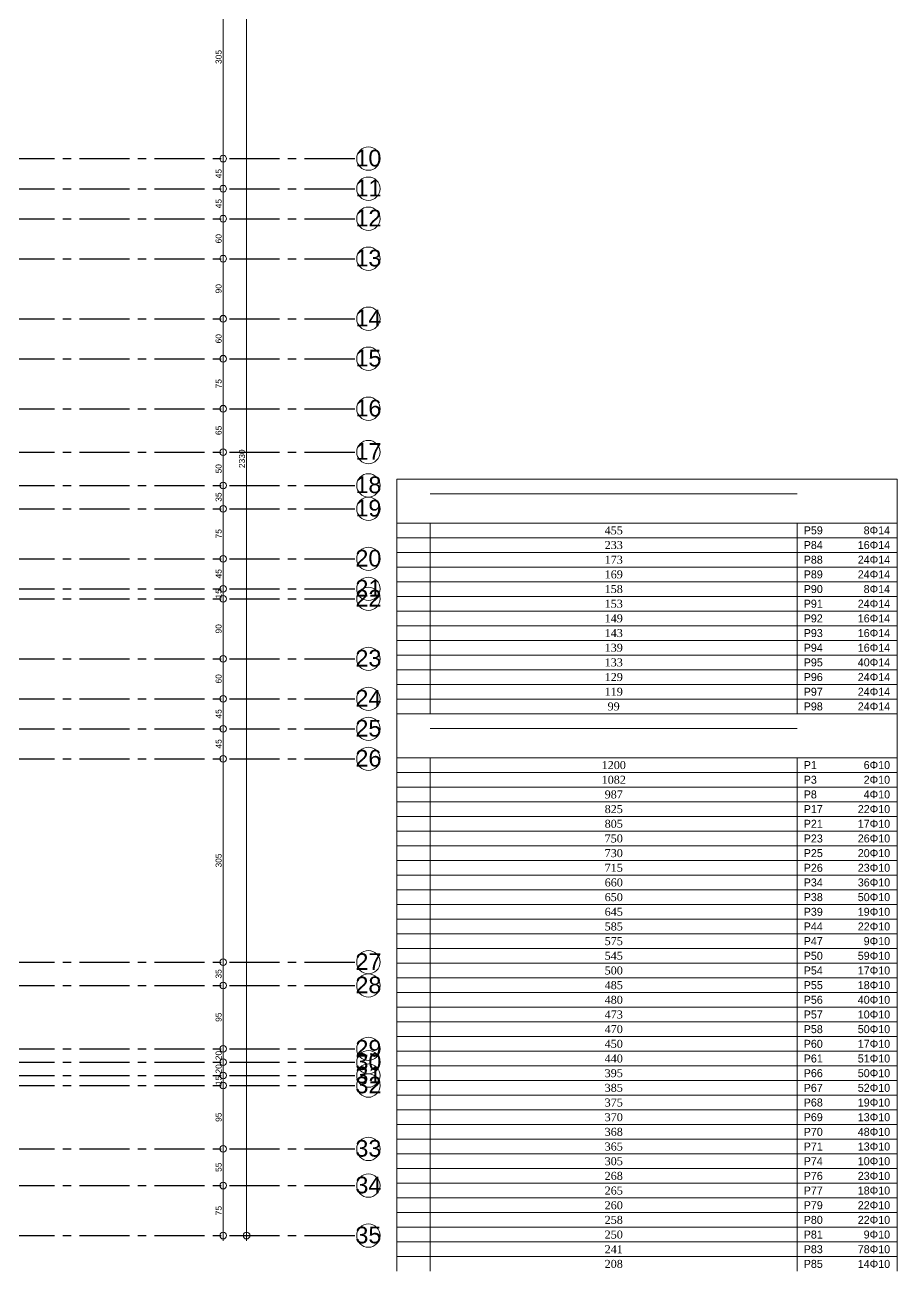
# Model space of a CAD drawing. Header units: millimetres. Extents: x 2232 to 85269, y -3593 to 5869.
# Drawn here: x 64335 to 65643, y 2897 to 4759 of the extents above; entities that cross this region are included whole.
import ezdxf

# ---------------------------------------------------------------- set-up
doc = ezdxf.new("R2010")
doc.units = ezdxf.units.MM
doc.linetypes.add('CENTER2', pattern=[112.5, 75, -12.5, 12.5, -12.5])
doc.linetypes.add('DASHDOT2', pattern=[12.7, 6.35, -3.175, 0, -3.175])
doc.layers.add('aks', color=251, linetype='DASHDOT2', lineweight=35)
for name, color, linetype in [('Donatı Metraj Tablosu', 7, 'Continuous'), ('Standart', 7, 'Continuous'), ('Ölçülendirme', 7, 'Continuous')]:
    doc.layers.add(name, color=color, linetype=linetype)
doc.styles.add('arial_1_18', font='arial.ttf', dxfattribs={"height": 0.2})
doc.styles.add('symbol_1_18', font='symbol.ttf', dxfattribs={"height": 0.2})
doc.styles.add('times new roman_1_18', font='times.ttf', dxfattribs={"height": 0.2})

# ---------------------------------------------------------------- blocks, each defined once
blk = doc.blocks.new('IDE612Entity5270')
at = {"layer": 'aks', "color": 251, "linetype": 'CENTER2', "lineweight": -3}
blk.add_lwpolyline([(3260, 1240), (3788, 1240)], dxfattribs=at)
blk = doc.blocks.new('IDE612Entity5274')
at = {"layer": 'aks', "color": 30, "linetype": 'Continuous', "lineweight": 5}
blk.add_circle((3805.5, 1240), 17.5, dxfattribs=at)
blk = doc.blocks.new('IDE612Entity5275')
at = {"layer": 'aks', "color": 1, "linetype": 'Continuous', "lineweight": 5, "style": 'arial_1_18'}
blk.add_text('16', height=25, dxfattribs=at).set_placement((3786.1, 1228.4))
blk = doc.blocks.new('IDE612Entity5277')
at = {"layer": 'aks', "color": 251, "linetype": 'CENTER2', "lineweight": -3}
blk.add_lwpolyline([(3260, 1090), (3788, 1090)], dxfattribs=at)
blk = doc.blocks.new('IDE612Entity5281')
at = {"layer": 'aks', "color": 30, "linetype": 'Continuous', "lineweight": 5}
blk.add_circle((3805.5, 1090), 17.5, dxfattribs=at)
blk = doc.blocks.new('IDE612Entity5282')
at = {"layer": 'aks', "color": 1, "linetype": 'Continuous', "lineweight": 5, "style": 'arial_1_18'}
blk.add_text('19', height=25, dxfattribs=at).set_placement((3786.1, 1078.4))
blk = doc.blocks.new('IDE612Entity5284')
at = {"layer": 'aks', "color": 251, "linetype": 'CENTER2', "lineweight": -3}
blk.add_lwpolyline([(3260, 865), (3788, 865)], dxfattribs=at)
blk = doc.blocks.new('IDE612Entity5288')
at = {"layer": 'aks', "color": 30, "linetype": 'Continuous', "lineweight": 5}
blk.add_circle((3805.5, 865), 17.5, dxfattribs=at)
blk = doc.blocks.new('IDE612Entity5289')
at = {"layer": 'aks', "color": 1, "linetype": 'Continuous', "lineweight": 5, "style": 'arial_1_18'}
blk.add_text('23', height=25, dxfattribs=at).set_placement((3786.1, 853.4))
blk = doc.blocks.new('IDE612Entity5291')
at = {"layer": 'aks', "color": 251, "linetype": 'CENTER2', "lineweight": -3}
blk.add_lwpolyline([(3260, 715), (3788, 715)], dxfattribs=at)
blk = doc.blocks.new('IDE612Entity5295')
at = {"layer": 'aks', "color": 30, "linetype": 'Continuous', "lineweight": 5}
blk.add_circle((3805.5, 715), 17.5, dxfattribs=at)
blk = doc.blocks.new('IDE612Entity5296')
at = {"layer": 'aks', "color": 1, "linetype": 'Continuous', "lineweight": 5, "style": 'arial_1_18'}
blk.add_text('26', height=25, dxfattribs=at).set_placement((3786.1, 703.4))
blk = doc.blocks.new('IDE612Entity5298')
at = {"layer": 'aks', "color": 251, "linetype": 'CENTER2', "lineweight": -3}
blk.add_lwpolyline([(3260, 970), (3788, 970)], dxfattribs=at)
blk = doc.blocks.new('IDE612Entity5302')
at = {"layer": 'aks', "color": 30, "linetype": 'Continuous', "lineweight": 5}
blk.add_circle((3805.5, 970), 17.5, dxfattribs=at)
blk = doc.blocks.new('IDE612Entity5303')
at = {"layer": 'aks', "color": 1, "linetype": 'Continuous', "lineweight": 5, "style": 'arial_1_18'}
blk.add_text('21', height=25, dxfattribs=at).set_placement((3786.1, 958.4))
blk = doc.blocks.new('IDE612Entity5305')
at = {"layer": 'aks', "color": 251, "linetype": 'CENTER2', "lineweight": -3}
blk.add_lwpolyline([(3260, 1125), (3788, 1125)], dxfattribs=at)
blk = doc.blocks.new('IDE612Entity5309')
at = {"layer": 'aks', "color": 30, "linetype": 'Continuous', "lineweight": 5}
blk.add_circle((3805.5, 1125), 17.5, dxfattribs=at)
blk = doc.blocks.new('IDE612Entity5310')
at = {"layer": 'aks', "color": 1, "linetype": 'Continuous', "lineweight": 5, "style": 'arial_1_18'}
blk.add_text('18', height=25, dxfattribs=at).set_placement((3786.1, 1113.4))
blk = doc.blocks.new('IDE612Entity5312')
at = {"layer": 'aks', "color": 251, "linetype": 'CENTER2', "lineweight": -3}
blk.add_lwpolyline([(3260, 1015), (3788, 1015)], dxfattribs=at)
blk = doc.blocks.new('IDE612Entity5316')
at = {"layer": 'aks', "color": 30, "linetype": 'Continuous', "lineweight": 5}
blk.add_circle((3805.5, 1015), 17.5, dxfattribs=at)
blk = doc.blocks.new('IDE612Entity5317')
at = {"layer": 'aks', "color": 1, "linetype": 'Continuous', "lineweight": 5, "style": 'arial_1_18'}
blk.add_text('20', height=25, dxfattribs=at).set_placement((3786.1, 1003.4))
blk = doc.blocks.new('IDE612Entity5319')
at = {"layer": 'aks', "color": 251, "linetype": 'CENTER2', "lineweight": -3}
blk.add_lwpolyline([(3260, 760), (3788, 760)], dxfattribs=at)
blk = doc.blocks.new('IDE612Entity5323')
at = {"layer": 'aks', "color": 30, "linetype": 'Continuous', "lineweight": 5}
blk.add_circle((3805.5, 760), 17.5, dxfattribs=at)
blk = doc.blocks.new('IDE612Entity5324')
at = {"layer": 'aks', "color": 1, "linetype": 'Continuous', "lineweight": 5, "style": 'arial_1_18'}
blk.add_text('25', height=25, dxfattribs=at).set_placement((3786.1, 748.4))
blk = doc.blocks.new('IDE612Entity5340')
at = {"layer": 'aks', "color": 251, "linetype": 'CENTER2', "lineweight": -3}
blk.add_lwpolyline([(3260, 955), (3788, 955)], dxfattribs=at)
blk = doc.blocks.new('IDE612Entity5344')
at = {"layer": 'aks', "color": 30, "linetype": 'Continuous', "lineweight": 5}
blk.add_circle((3805.5, 955), 17.5, dxfattribs=at)
blk = doc.blocks.new('IDE612Entity5345')
at = {"layer": 'aks', "color": 1, "linetype": 'Continuous', "lineweight": 5, "style": 'arial_1_18'}
blk.add_text('22', height=25, dxfattribs=at).set_placement((3786.1, 943.4))
blk = doc.blocks.new('IDE612Entity5347')
at = {"layer": 'aks', "color": 251, "linetype": 'CENTER2', "lineweight": -3}
blk.add_lwpolyline([(3260, 805), (3788, 805)], dxfattribs=at)
blk = doc.blocks.new('IDE612Entity5351')
at = {"layer": 'aks', "color": 30, "linetype": 'Continuous', "lineweight": 5}
blk.add_circle((3805.5, 805), 17.5, dxfattribs=at)
blk = doc.blocks.new('IDE612Entity5352')
at = {"layer": 'aks', "color": 1, "linetype": 'Continuous', "lineweight": 5, "style": 'arial_1_18'}
blk.add_text('24', height=25, dxfattribs=at).set_placement((3786.1, 793.4))
blk = doc.blocks.new('IDE612Entity5354')
at = {"layer": 'aks', "color": 251, "linetype": 'CENTER2', "lineweight": -3}
blk.add_lwpolyline([(3260, 410), (3788, 410)], dxfattribs=at)
blk = doc.blocks.new('IDE612Entity5358')
at = {"layer": 'aks', "color": 30, "linetype": 'Continuous', "lineweight": 5}
blk.add_circle((3805.5, 410), 17.5, dxfattribs=at)
blk = doc.blocks.new('IDE612Entity5359')
at = {"layer": 'aks', "color": 1, "linetype": 'Continuous', "lineweight": 5, "style": 'arial_1_18'}
blk.add_text('27', height=25, dxfattribs=at).set_placement((3786.1, 398.4))
blk = doc.blocks.new('IDE612Entity5361')
at = {"layer": 'aks', "color": 251, "linetype": 'CENTER2', "lineweight": -3}
blk.add_lwpolyline([(3260, 260), (3788, 260)], dxfattribs=at)
blk = doc.blocks.new('IDE612Entity5365')
at = {"layer": 'aks', "color": 30, "linetype": 'Continuous', "lineweight": 5}
blk.add_circle((3805.5, 260), 17.5, dxfattribs=at)
blk = doc.blocks.new('IDE612Entity5366')
at = {"layer": 'aks', "color": 1, "linetype": 'Continuous', "lineweight": 5, "style": 'arial_1_18'}
blk.add_text('30', height=25, dxfattribs=at).set_placement((3786.1, 248.4))
blk = doc.blocks.new('IDE612Entity5368')
at = {"layer": 'aks', "color": 251, "linetype": 'CENTER2', "lineweight": -3}
blk.add_lwpolyline([(3260, 280), (3788, 280)], dxfattribs=at)
blk = doc.blocks.new('IDE612Entity5372')
at = {"layer": 'aks', "color": 30, "linetype": 'Continuous', "lineweight": 5}
blk.add_circle((3805.5, 280), 17.5, dxfattribs=at)
blk = doc.blocks.new('IDE612Entity5373')
at = {"layer": 'aks', "color": 1, "linetype": 'Continuous', "lineweight": 5, "style": 'arial_1_18'}
blk.add_text('29', height=25, dxfattribs=at).set_placement((3786.1, 268.4))
blk = doc.blocks.new('IDE612Entity5375')
at = {"layer": 'aks', "color": 251, "linetype": 'CENTER2', "lineweight": -3}
blk.add_lwpolyline([(3260, 240), (3788, 240)], dxfattribs=at)
blk = doc.blocks.new('IDE612Entity5379')
at = {"layer": 'aks', "color": 30, "linetype": 'Continuous', "lineweight": 5}
blk.add_circle((3805.5, 240), 17.5, dxfattribs=at)
blk = doc.blocks.new('IDE612Entity5380')
at = {"layer": 'aks', "color": 1, "linetype": 'Continuous', "lineweight": 5, "style": 'arial_1_18'}
blk.add_text('31', height=25, dxfattribs=at).set_placement((3786.1, 228.4))
blk = doc.blocks.new('IDE612Entity5382')
at = {"layer": 'aks', "color": 251, "linetype": 'CENTER2', "lineweight": -3}
blk.add_lwpolyline([(3260, 375), (3788, 375)], dxfattribs=at)
blk = doc.blocks.new('IDE612Entity5386')
at = {"layer": 'aks', "color": 30, "linetype": 'Continuous', "lineweight": 5}
blk.add_circle((3805.5, 375), 17.5, dxfattribs=at)
blk = doc.blocks.new('IDE612Entity5387')
at = {"layer": 'aks', "color": 1, "linetype": 'Continuous', "lineweight": 5, "style": 'arial_1_18'}
blk.add_text('28', height=25, dxfattribs=at).set_placement((3786.1, 363.4))
blk = doc.blocks.new('IDE612Entity5389')
at = {"layer": 'aks', "color": 251, "linetype": 'CENTER2', "lineweight": -3}
blk.add_lwpolyline([(3260, 225), (3788, 225)], dxfattribs=at)
blk = doc.blocks.new('IDE612Entity5393')
at = {"layer": 'aks', "color": 30, "linetype": 'Continuous', "lineweight": 5}
blk.add_circle((3805.5, 225), 17.5, dxfattribs=at)
blk = doc.blocks.new('IDE612Entity5394')
at = {"layer": 'aks', "color": 1, "linetype": 'Continuous', "lineweight": 5, "style": 'arial_1_18'}
blk.add_text('32', height=25, dxfattribs=at).set_placement((3786.1, 213.4))
blk = doc.blocks.new('IDE612Entity5396')
at = {"layer": 'aks', "color": 251, "linetype": 'CENTER2', "lineweight": -3}
blk.add_lwpolyline([(3260, 130), (3788, 130)], dxfattribs=at)
blk = doc.blocks.new('IDE612Entity5400')
at = {"layer": 'aks', "color": 30, "linetype": 'Continuous', "lineweight": 5}
blk.add_circle((3805.5, 130), 17.5, dxfattribs=at)
blk = doc.blocks.new('IDE612Entity5401')
at = {"layer": 'aks', "color": 1, "linetype": 'Continuous', "lineweight": 5, "style": 'arial_1_18'}
blk.add_text('33', height=25, dxfattribs=at).set_placement((3786.1, 118.4))
blk = doc.blocks.new('IDE612Entity5403')
at = {"layer": 'aks', "color": 251, "linetype": 'CENTER2', "lineweight": -3}
blk.add_lwpolyline([(3260, 75), (3788, 75)], dxfattribs=at)
blk = doc.blocks.new('IDE612Entity5407')
at = {"layer": 'aks', "color": 30, "linetype": 'Continuous', "lineweight": 5}
blk.add_circle((3805.5, 75), 17.5, dxfattribs=at)
blk = doc.blocks.new('IDE612Entity5408')
at = {"layer": 'aks', "color": 1, "linetype": 'Continuous', "lineweight": 5, "style": 'arial_1_18'}
blk.add_text('34', height=25, dxfattribs=at).set_placement((3786.1, 63.4))
blk = doc.blocks.new('IDE612Entity5410')
at = {"layer": 'aks', "color": 251, "linetype": 'CENTER2', "lineweight": -3}
blk.add_lwpolyline([(3260, 0), (3788, 0)], dxfattribs=at)
blk = doc.blocks.new('IDE612Entity5414')
at = {"layer": 'aks', "color": 30, "linetype": 'Continuous', "lineweight": 5}
blk.add_circle((3805.5, 0), 17.5, dxfattribs=at)
blk = doc.blocks.new('IDE612Entity5415')
at = {"layer": 'aks', "color": 1, "linetype": 'Continuous', "lineweight": 5, "style": 'arial_1_18'}
blk.add_text('35', height=25, dxfattribs=at).set_placement((3786.1, -11.6))
blk = doc.blocks.new('IDE612Entity5417')
at = {"layer": 'aks', "color": 251, "linetype": 'CENTER2', "lineweight": -3}
blk.add_lwpolyline([(3260, 1375), (3788, 1375)], dxfattribs=at)
blk = doc.blocks.new('IDE612Entity5421')
at = {"layer": 'aks', "color": 30, "linetype": 'Continuous', "lineweight": 5}
blk.add_circle((3805.5, 1375), 17.5, dxfattribs=at)
blk = doc.blocks.new('IDE612Entity5422')
at = {"layer": 'aks', "color": 1, "linetype": 'Continuous', "lineweight": 5, "style": 'arial_1_18'}
blk.add_text('14', height=25, dxfattribs=at).set_placement((3786.1, 1363.4))
blk = doc.blocks.new('IDE612Entity5424')
at = {"layer": 'aks', "color": 251, "linetype": 'CENTER2', "lineweight": -3}
blk.add_lwpolyline([(3260, 1525), (3788, 1525)], dxfattribs=at)
blk = doc.blocks.new('IDE612Entity5428')
at = {"layer": 'aks', "color": 30, "linetype": 'Continuous', "lineweight": 5}
blk.add_circle((3805.5, 1525), 17.5, dxfattribs=at)
blk = doc.blocks.new('IDE612Entity5429')
at = {"layer": 'aks', "color": 1, "linetype": 'Continuous', "lineweight": 5, "style": 'arial_1_18'}
blk.add_text('12', height=25, dxfattribs=at).set_placement((3786.1, 1513.4))
blk = doc.blocks.new('IDE612Entity5431')
at = {"layer": 'aks', "color": 251, "linetype": 'CENTER2', "lineweight": -3}
blk.add_lwpolyline([(3260, 1315), (3788, 1315)], dxfattribs=at)
blk = doc.blocks.new('IDE612Entity5435')
at = {"layer": 'aks', "color": 30, "linetype": 'Continuous', "lineweight": 5}
blk.add_circle((3805.5, 1315), 17.5, dxfattribs=at)
blk = doc.blocks.new('IDE612Entity5436')
at = {"layer": 'aks', "color": 1, "linetype": 'Continuous', "lineweight": 5, "style": 'arial_1_18'}
blk.add_text('15', height=25, dxfattribs=at).set_placement((3786.1, 1303.4))
blk = doc.blocks.new('IDE612Entity5438')
at = {"layer": 'aks', "color": 251, "linetype": 'CENTER2', "lineweight": -3}
blk.add_lwpolyline([(3260, 1570), (3788, 1570)], dxfattribs=at)
blk = doc.blocks.new('IDE612Entity5442')
at = {"layer": 'aks', "color": 30, "linetype": 'Continuous', "lineweight": 5}
blk.add_circle((3805.5, 1570), 17.5, dxfattribs=at)
blk = doc.blocks.new('IDE612Entity5443')
at = {"layer": 'aks', "color": 1, "linetype": 'Continuous', "lineweight": 5, "style": 'arial_1_18'}
blk.add_text('11', height=25, dxfattribs=at).set_placement((3786.1, 1558.4))
blk = doc.blocks.new('IDE612Entity5445')
at = {"layer": 'aks', "color": 251, "linetype": 'CENTER2', "lineweight": -3}
blk.add_lwpolyline([(3260, 1465), (3788, 1465)], dxfattribs=at)
blk = doc.blocks.new('IDE612Entity5449')
at = {"layer": 'aks', "color": 30, "linetype": 'Continuous', "lineweight": 5}
blk.add_circle((3805.5, 1465), 17.5, dxfattribs=at)
blk = doc.blocks.new('IDE612Entity5450')
at = {"layer": 'aks', "color": 1, "linetype": 'Continuous', "lineweight": 5, "style": 'arial_1_18'}
blk.add_text('13', height=25, dxfattribs=at).set_placement((3786.1, 1453.4))
blk = doc.blocks.new('IDE612Entity5452')
at = {"layer": 'aks', "color": 251, "linetype": 'CENTER2', "lineweight": -3}
blk.add_lwpolyline([(3260, 1615), (3788, 1615)], dxfattribs=at)
blk = doc.blocks.new('IDE612Entity5456')
at = {"layer": 'aks', "color": 30, "linetype": 'Continuous', "lineweight": 5}
blk.add_circle((3805.5, 1615), 17.5, dxfattribs=at)
blk = doc.blocks.new('IDE612Entity5457')
at = {"layer": 'aks', "color": 1, "linetype": 'Continuous', "lineweight": 5, "style": 'arial_1_18'}
blk.add_text('10', height=25, dxfattribs=at).set_placement((3786.1, 1603.4))
blk = doc.blocks.new('IDE612Entity5564')
at = {"layer": 'aks', "color": 251, "linetype": 'CENTER2', "lineweight": -3}
blk.add_lwpolyline([(3260, 1175), (3788, 1175)], dxfattribs=at)
blk = doc.blocks.new('IDE612Entity5568')
at = {"layer": 'aks', "color": 30, "linetype": 'Continuous', "lineweight": 5}
blk.add_circle((3805.5, 1175), 17.5, dxfattribs=at)
blk = doc.blocks.new('IDE612Entity5569')
at = {"layer": 'aks', "color": 1, "linetype": 'Continuous', "lineweight": 5, "style": 'arial_1_18'}
blk.add_text('17', height=25, dxfattribs=at).set_placement((3786.1, 1163.4))
blk = doc.blocks.new('IDE612Entity6483')
at = {"layer": 'Ölçülendirme', "color": 1, "linetype": 'Continuous', "lineweight": 5}
for points in [[(3588, -8), (3588, 2338)], [(3623, -8), (3623, 2338)]]:
    blk.add_lwpolyline(points, dxfattribs=at)
for centre in [(3588, 1615), (3588, 1570), (3588, 1525), (3588, 1465), (3588, 1375), (3588, 1315), (3588, 1240), (3588, 1175), (3588, 1125), (3588, 1090), (3588, 1015), (3588, 970), (3588, 955), (3588, 865), (3588, 805), (3588, 760), (3588, 715), (3588, 410), (3588, 375), (3588, 280), (3588, 260), (3588, 240), (3588, 225), (3588, 130), (3588, 75), (3588, 0), (3623, 0)]:
    blk.add_circle(centre, 5, dxfattribs=at)
at = {"layer": 'Ölçülendirme', "color": 1, "linetype": 'Continuous', "lineweight": 5, "style": 'arial_1_18'}
for s, p in [('305', (3585.5, 1757)), ('45', (3585.5, 1585.5)), ('45', (3585.5, 1540.5)), ('60', (3585.5, 1488)), ('90', (3585.5, 1413)), ('60', (3585.5, 1338)), ('75', (3585.5, 1270.5)), ('65', (3585.5, 1200.5)), ('2330', (3620.5, 1151)), ('50', (3585.5, 1143)), ('35', (3585.5, 1100.5)), ('75', (3585.5, 1045.5)), ('45', (3585.5, 985.5)), ('15', (3585.5, 955.5)), ('90', (3585.5, 903)), ('60', (3585.5, 828)), ('45', (3585.5, 775.5)), ('45', (3585.5, 730.5)), ('305', (3585.5, 552)), ('35', (3585.5, 385.5)), ('95', (3585.5, 320.5)), ('20', (3585.5, 263)), ('20', (3585.5, 243)), ('15', (3585.5, 225.5)), ('95', (3585.5, 170.5)), ('55', (3585.5, 95.5)), ('75', (3585.5, 30.5))]:
    blk.add_text(s, height=9, rotation=90, dxfattribs=at).set_placement(p)
blk = doc.blocks.new('IDE612Entity6492')
at = {"layer": 'Donatı Metraj Tablosu', "color": 1, "linetype": 'Continuous', "lineweight": 5}
for points in [[(4538, 2056), (5288, 2056)], [(4538, 2056), (4538, 1704)], [(5288, 2056), (5288, 1704)], [(4588, 2034), (5138, 2034)], [(4538, 1990), (5288, 1990)], [(4588, 1990), (4588, 1704)], [(5138, 1990), (5138, 1704)], [(4538, 1968), (5288, 1968)], [(4538, 1946), (5288, 1946)], [(4538, 1924), (5288, 1924)], [(4538, 1902), (5288, 1902)], [(4538, 1880), (5288, 1880)], [(4538, 1858), (5288, 1858)], [(4538, 1836), (5288, 1836)], [(4538, 1814), (5288, 1814)], [(4538, 1792), (5288, 1792)], [(4538, 1770), (5288, 1770)], [(4538, 1748), (5288, 1748)], [(4538, 1726), (5288, 1726)], [(4538, 1704), (5288, 1704)], [(4538, 1704), (5288, 1704)], [(4538, 1704), (4538, 868)], [(5288, 1704), (5288, 868)], [(4588, 1682), (5138, 1682)], [(4538, 1638), (5288, 1638)], [(4588, 1638), (4588, 868)], [(5138, 1638), (5138, 868)], [(4538, 1616), (5288, 1616)], [(4538, 1594), (5288, 1594)], [(4538, 1572), (5288, 1572)], [(4538, 1550), (5288, 1550)], [(4538, 1528), (5288, 1528)], [(4538, 1506), (5288, 1506)], [(4538, 1484), (5288, 1484)], [(4538, 1462), (5288, 1462)], [(4538, 1440), (5288, 1440)], [(4538, 1418), (5288, 1418)], [(4538, 1396), (5288, 1396)], [(4538, 1374), (5288, 1374)], [(4538, 1352), (5288, 1352)], [(4538, 1330), (5288, 1330)], [(4538, 1308), (5288, 1308)], [(4538, 1286), (5288, 1286)], [(4538, 1264), (5288, 1264)], [(4538, 1242), (5288, 1242)], [(4538, 1220), (5288, 1220)], [(4538, 1198), (5288, 1198)], [(4538, 1176), (5288, 1176)], [(4538, 1154), (5288, 1154)], [(4538, 1132), (5288, 1132)], [(4538, 1110), (5288, 1110)], [(4538, 1088), (5288, 1088)], [(4538, 1066), (5288, 1066)], [(4538, 1044), (5288, 1044)], [(4538, 1022), (5288, 1022)], [(4538, 1000), (5288, 1000)], [(4538, 978), (5288, 978)], [(4538, 956), (5288, 956)], [(4538, 934), (5288, 934)], [(4538, 912), (5288, 912)], [(4538, 890), (5288, 890)]]:
    blk.add_lwpolyline(points, dxfattribs=at)
for s, style, p in [('455', 'times new roman_1_18', (4849.7, 1973)), ('R59', 'symbol_1_18', (5148, 1973)), ('8F14', 'symbol_1_18', (5237.8, 1973)), ('233', 'times new roman_1_18', (4849.7, 1951)), ('R84', 'symbol_1_18', (5148, 1951)), ('16F14', 'symbol_1_18', (5229, 1951)), ('173', 'times new roman_1_18', (4849.7, 1929)), ('R88', 'symbol_1_18', (5148, 1929)), ('24F14', 'symbol_1_18', (5229, 1929)), ('169', 'times new roman_1_18', (4849.7, 1907)), ('R89', 'symbol_1_18', (5148, 1907)), ('24F14', 'symbol_1_18', (5229, 1907)), ('158', 'times new roman_1_18', (4849.7, 1885)), ('R90', 'symbol_1_18', (5148, 1885)), ('8F14', 'symbol_1_18', (5237.8, 1885)), ('153', 'times new roman_1_18', (4849.7, 1863)), ('R91', 'symbol_1_18', (5148, 1863)), ('24F14', 'symbol_1_18', (5229, 1863)), ('149', 'times new roman_1_18', (4849.7, 1841)), ('R92', 'symbol_1_18', (5148, 1841)), ('16F14', 'symbol_1_18', (5229, 1841)), ('143', 'times new roman_1_18', (4849.7, 1819)), ('R93', 'symbol_1_18', (5148, 1819)), ('16F14', 'symbol_1_18', (5229, 1819)), ('139', 'times new roman_1_18', (4849.7, 1797)), ('R94', 'symbol_1_18', (5148, 1797)), ('16F14', 'symbol_1_18', (5229, 1797)), ('133', 'times new roman_1_18', (4849.7, 1775)), ('R95', 'symbol_1_18', (5148, 1775)), ('40F14', 'symbol_1_18', (5229, 1775)), ('129', 'times new roman_1_18', (4849.7, 1753)), ('R96', 'symbol_1_18', (5148, 1753)), ('24F14', 'symbol_1_18', (5229, 1753)), ('119', 'times new roman_1_18', (4849.7, 1731)), ('R97', 'symbol_1_18', (5148, 1731)), ('24F14', 'symbol_1_18', (5229, 1731)), ('99', 'times new roman_1_18', (4854.1, 1709)), ('R98', 'symbol_1_18', (5148, 1709)), ('24F14', 'symbol_1_18', (5229, 1709)), ('1200', 'times new roman_1_18', (4845.2, 1621)), ('R1', 'symbol_1_18', (5148, 1621)), ('6F10', 'symbol_1_18', (5237.8, 1621)), ('1082', 'times new roman_1_18', (4845.2, 1599)), ('R3', 'symbol_1_18', (5148, 1599)), ('2F10', 'symbol_1_18', (5237.8, 1599)), ('987', 'times new roman_1_18', (4849.7, 1577)), ('R8', 'symbol_1_18', (5148, 1577)), ('4F10', 'symbol_1_18', (5237.8, 1577)), ('825', 'times new roman_1_18', (4849.7, 1555)), ('R17', 'symbol_1_18', (5148, 1555)), ('22F10', 'symbol_1_18', (5229, 1555)), ('805', 'times new roman_1_18', (4849.7, 1533)), ('R21', 'symbol_1_18', (5148, 1533)), ('17F10', 'symbol_1_18', (5229, 1533)), ('750', 'times new roman_1_18', (4849.7, 1511)), ('R23', 'symbol_1_18', (5148, 1511)), ('26F10', 'symbol_1_18', (5229, 1511)), ('730', 'times new roman_1_18', (4849.7, 1489)), ('R25', 'symbol_1_18', (5148, 1489)), ('20F10', 'symbol_1_18', (5229, 1489)), ('715', 'times new roman_1_18', (4849.7, 1467)), ('R26', 'symbol_1_18', (5148, 1467)), ('23F10', 'symbol_1_18', (5229, 1467)), ('660', 'times new roman_1_18', (4849.7, 1445)), ('R34', 'symbol_1_18', (5148, 1445)), ('36F10', 'symbol_1_18', (5229, 1445)), ('650', 'times new roman_1_18', (4849.7, 1423)), ('R38', 'symbol_1_18', (5148, 1423)), ('50F10', 'symbol_1_18', (5229, 1423)), ('645', 'times new roman_1_18', (4849.7, 1401)), ('R39', 'symbol_1_18', (5148, 1401)), ('19F10', 'symbol_1_18', (5229, 1401)), ('585', 'times new roman_1_18', (4849.7, 1379)), ('R44', 'symbol_1_18', (5148, 1379)), ('22F10', 'symbol_1_18', (5229, 1379)), ('575', 'times new roman_1_18', (4849.7, 1357)), ('R47', 'symbol_1_18', (5148, 1357)), ('9F10', 'symbol_1_18', (5237.8, 1357)), ('545', 'times new roman_1_18', (4849.7, 1335)), ('R50', 'symbol_1_18', (5148, 1335)), ('59F10', 'symbol_1_18', (5229, 1335)), ('500', 'times new roman_1_18', (4849.7, 1313)), ('R54', 'symbol_1_18', (5148, 1313)), ('17F10', 'symbol_1_18', (5229, 1313)), ('485', 'times new roman_1_18', (4849.7, 1291)), ('18F10', 'symbol_1_18', (5229, 1291)), ('R55', 'symbol_1_18', (5148, 1291)), ('480', 'times new roman_1_18', (4849.7, 1269)), ('R56', 'symbol_1_18', (5148, 1269)), ('40F10', 'symbol_1_18', (5229, 1269)), ('473', 'times new roman_1_18', (4849.7, 1247)), ('R57', 'symbol_1_18', (5148, 1247)), ('10F10', 'symbol_1_18', (5229, 1247)), ('470', 'times new roman_1_18', (4849.7, 1225)), ('R58', 'symbol_1_18', (5148, 1225)), ('50F10', 'symbol_1_18', (5229, 1225)), ('450', 'times new roman_1_18', (4849.7, 1203)), ('R60', 'symbol_1_18', (5148, 1203)), ('17F10', 'symbol_1_18', (5229, 1203)), ('440', 'times new roman_1_18', (4849.7, 1181)), ('R61', 'symbol_1_18', (5148, 1181)), ('51F10', 'symbol_1_18', (5229, 1181)), ('395', 'times new roman_1_18', (4849.7, 1159)), ('R66', 'symbol_1_18', (5148, 1159)), ('50F10', 'symbol_1_18', (5229, 1159)), ('385', 'times new roman_1_18', (4849.7, 1137)), ('R67', 'symbol_1_18', (5148, 1137)), ('52F10', 'symbol_1_18', (5229, 1137)), ('375', 'times new roman_1_18', (4849.7, 1115)), ('R68', 'symbol_1_18', (5148, 1115)), ('19F10', 'symbol_1_18', (5229, 1115)), ('370', 'times new roman_1_18', (4849.7, 1093)), ('R69', 'symbol_1_18', (5148, 1093)), ('13F10', 'symbol_1_18', (5229, 1093)), ('368', 'times new roman_1_18', (4849.7, 1071)), ('R70', 'symbol_1_18', (5148, 1071)), ('48F10', 'symbol_1_18', (5229, 1071)), ('365', 'times new roman_1_18', (4849.7, 1049)), ('13F10', 'symbol_1_18', (5229, 1049)), ('R71', 'symbol_1_18', (5148, 1049)), ('305', 'times new roman_1_18', (4849.7, 1027)), ('R74', 'symbol_1_18', (5148, 1027)), ('10F10', 'symbol_1_18', (5229, 1027)), ('268', 'times new roman_1_18', (4849.7, 1005)), ('R76', 'symbol_1_18', (5148, 1005)), ('23F10', 'symbol_1_18', (5229, 1005)), ('265', 'times new roman_1_18', (4849.7, 983)), ('R77', 'symbol_1_18', (5148, 983)), ('18F10', 'symbol_1_18', (5229, 983)), ('260', 'times new roman_1_18', (4849.7, 961)), ('R79', 'symbol_1_18', (5148, 961)), ('22F10', 'symbol_1_18', (5229, 961)), ('258', 'times new roman_1_18', (4849.7, 939)), ('R80', 'symbol_1_18', (5148, 939)), ('22F10', 'symbol_1_18', (5229, 939)), ('250', 'times new roman_1_18', (4849.7, 917)), ('R81', 'symbol_1_18', (5148, 917)), ('9F10', 'symbol_1_18', (5237.8, 917)), ('241', 'times new roman_1_18', (4849.7, 895)), ('R83', 'symbol_1_18', (5148, 895)), ('78F10', 'symbol_1_18', (5229, 895)), ('208', 'times new roman_1_18', (4849.7, 873)), ('R85', 'symbol_1_18', (5148, 873)), ('14F10', 'symbol_1_18', (5229, 873))]:
    blk.add_text(s, height=12, dxfattribs=dict(at, style=style)).set_placement(p)

msp = doc.modelspace()

# ---------------------------------------------------------------- block references
at = {"layer": 'aks'}
for name in ['IDE612Entity5456', 'IDE612Entity5457', 'IDE612Entity5452', 'IDE612Entity5442', 'IDE612Entity5443', 'IDE612Entity5438', 'IDE612Entity5424', 'IDE612Entity5428', 'IDE612Entity5429', 'IDE612Entity5449', 'IDE612Entity5450', 'IDE612Entity5445', 'IDE612Entity5421', 'IDE612Entity5422', 'IDE612Entity5417', 'IDE612Entity5435', 'IDE612Entity5436', 'IDE612Entity5431', 'IDE612Entity5274', 'IDE612Entity5275', 'IDE612Entity5270', 'IDE612Entity5568', 'IDE612Entity5564', 'IDE612Entity5569', 'IDE612Entity5309', 'IDE612Entity5310', 'IDE612Entity5305', 'IDE612Entity5281', 'IDE612Entity5282', 'IDE612Entity5277', 'IDE612Entity5317', 'IDE612Entity5316', 'IDE612Entity5312', 'IDE612Entity5302', 'IDE612Entity5298', 'IDE612Entity5303', 'IDE612Entity5345', 'IDE612Entity5344', 'IDE612Entity5340', 'IDE612Entity5289', 'IDE612Entity5288', 'IDE612Entity5284', 'IDE612Entity5352', 'IDE612Entity5351', 'IDE612Entity5347', 'IDE612Entity5324', 'IDE612Entity5323', 'IDE612Entity5319', 'IDE612Entity5296', 'IDE612Entity5295', 'IDE612Entity5291', 'IDE612Entity5358', 'IDE612Entity5354', 'IDE612Entity5359', 'IDE612Entity5386', 'IDE612Entity5382', 'IDE612Entity5387', 'IDE612Entity5372', 'IDE612Entity5368', 'IDE612Entity5373', 'IDE612Entity5361', 'IDE612Entity5366', 'IDE612Entity5365', 'IDE612Entity5380', 'IDE612Entity5379', 'IDE612Entity5393', 'IDE612Entity5375', 'IDE612Entity5389', 'IDE612Entity5394', 'IDE612Entity5400', 'IDE612Entity5396', 'IDE612Entity5401', 'IDE612Entity5407', 'IDE612Entity5403', 'IDE612Entity5408', 'IDE612Entity5414', 'IDE612Entity5410', 'IDE612Entity5415']:
    msp.add_blockref(name, (61044.6, 2942.9), dxfattribs=at)
at = {"layer": 'Standart'}
for name, p in [('IDE612Entity6483', (61044.6, 2942.9)), ('IDE612Entity6492', (60354.5, 2021.5))]:
    msp.add_blockref(name, p, dxfattribs=at)

doc.saveas('drawing.dxf')
